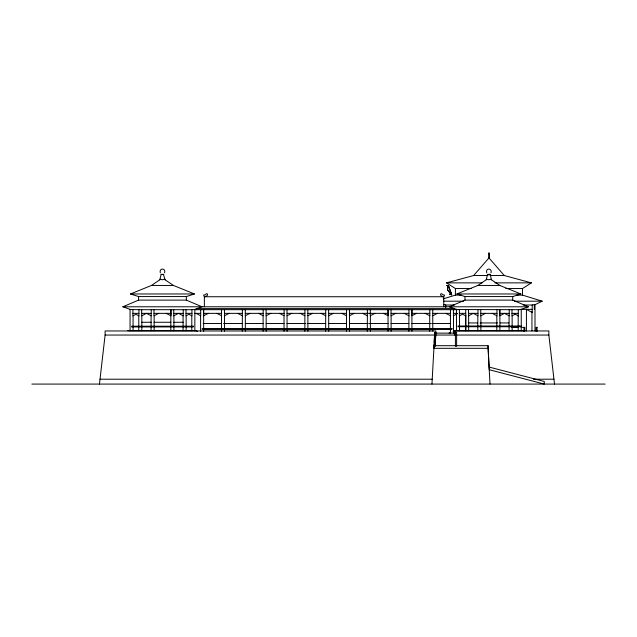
<?xml version="1.0" encoding="UTF-8"?>
<svg xmlns="http://www.w3.org/2000/svg" width="637" height="637" viewBox="0 0 637 637"><rect width="100%" height="100%" fill="white"/><g stroke="black" fill="none" stroke-linecap="round" stroke-linejoin="round"><path stroke-width="0.96" d="M490.02 384.079L488.061 348.312L433.916 348.312L434.649 332.418L435.859 332.418L435.135 345.684M431.958 384.079L434.123 344.521M434.227 342.626L434.649 332.418M435.238 346.417L435.859 330.961L105.105 330.961L105.105 335.046L99.46 384.079M448.552 285.878L446.752 285.472L448.552 285.695L451.681 294.748L449.818 294.358L450.025 292.932L447.596 289.763L448.026 286.451L447.285 285.567L447.962 286.475L447.532 289.779L450.025 292.932M164.593 272.859C166.177 267.795 158.74 267.795 160.317 272.859M490.992 272.859C492.576 267.795 485.139 267.795 486.716 272.859M448.552 285.695L447.285 285.567M159.823 279.802L161.105 274.412L163.406 274.388L165.094 279.802M486.222 279.802L487.504 274.412L490.203 274.38L491.493 279.802M443.758 306.779L443.758 296.738L444.554 295.162L443.694 294.82A1.051 1.051 0 0 1 442.182 294.087A0.916 0.916 0 0 0 440.9 293.896A0.916 0.916 0 0 0 440.708 295.186L442.237 296.738M471.205 288.537L455.415 288.537L446.497 282.868L473.641 275.526L488.969 257.929L504.289 275.526L531.433 282.868L522.515 288.537L505.746 288.537M205.886 296.738L207.415 295.186A0.916 0.916 0 0 0 207.224 293.896A0.916 0.916 0 0 0 205.942 294.087A1.051 1.051 0 0 1 204.429 294.82L203.569 295.162L204.366 296.738L204.366 306.779M138.93 309.686L191.944 309.686L194.404 309.526L202.033 306.779L186.33 300.115L138.579 300.115L122.877 306.779L130.545 309.534L138.93 309.686L138.93 315.841L135.92 314.304L132.918 315.841L132.918 309.686M170.987 309.686L170.987 315.841L166.233 313.356M183.233 309.686L183.233 315.841L178.479 313.356L173.742 315.841L173.742 309.686M456.912 309.526L518.343 309.686L520.803 309.526L528.431 306.779L512.729 300.115L464.978 300.115L449.276 306.779L457.35 309.686L194.922 309.686M518.343 309.686L518.192 315.841M490.203 274.412L487.552 274.396M151.479 285.448L160.691 279.213L162.459 279.802L164.219 279.213L173.439 285.448L194.46 293.968L186.33 296.571L138.579 296.571L130.458 293.968L151.479 285.448L173.439 285.448M477.877 285.448L487.09 279.213L488.858 279.802L490.617 279.213L499.838 285.448L520.859 293.968L512.729 296.571L464.978 296.571L456.856 293.968L477.877 285.448L499.838 285.448M141.685 309.686L141.685 315.841L146.43 313.356M153.979 309.686L153.979 315.841L158.724 313.356M185.988 309.686L185.988 315.841L188.966 314.312L191.944 315.841L191.944 309.686M459.373 309.686L459.373 315.841L462.55 314.208L465.735 315.841L465.735 309.686M468.49 309.686L468.49 315.841L473.235 313.356L477.981 315.841L477.981 309.686M480.736 309.686L480.736 315.841L485.482 313.356M504.48 313.356L499.734 315.841L499.734 309.686M511.981 309.686L511.981 315.841L515.158 314.208M453.409 309.686L453.409 315.753L457.239 313.754M208.323 313.356L203.585 315.753L203.585 309.686M224.455 309.686L224.455 315.753L229.201 313.356M245.277 309.686L245.277 315.753L250.023 313.356M266.091 309.686L266.091 315.753L270.836 313.356M287.088 315.753L291.762 313.356M307.894 331.2L307.894 315.753L312.568 313.356M328.628 309.686L328.628 315.753L333.374 313.356M354.188 313.356L349.442 315.753L349.442 309.686M370.288 309.686L370.288 315.753L375.034 313.356M391.03 309.686L391.03 315.753L395.776 313.356M416.598 313.356L411.852 315.753L411.852 309.686M432.794 315.753L437.468 313.356M516.599 295.114L522.515 295.114L542.191 301.19L534.316 305.019L534.316 309.351M449.109 333.127L450.717 332.442M453.13 331.415L454.746 330.73L522.969 330.73M449.818 294.358L451.681 294.748M443.233 298.872L455.415 295.114L461.331 295.114M443.694 304.757L444.857 304.677A1.497 0.685 0 0 1 445.749 305.019L454.691 305.019M161.177 274.42L163.805 274.38M473.641 275.526L488.006 275.526M489.925 275.526L504.289 275.526M446.497 282.868L482.05 282.868M494.893 282.868L531.433 282.868M130.458 293.968L194.46 293.968M456.856 293.968L520.859 293.968M204.366 296.738L443.758 296.738M443.702 301.19L463.601 301.19M514.338 301.19L542.191 301.19M523.248 305.019L532.19 305.019A1.497 0.693 0 0 1 533.073 304.677L534.57 304.892M122.877 306.779L528.431 306.779M196.937 308.611L454.38 308.611M520.461 309.351L532.19 309.351M132.918 313.356L138.93 313.356M141.685 313.356L151.224 313.356M153.979 313.356L170.987 313.356M173.742 313.356L183.233 313.356M185.988 313.356L191.944 313.356M194.627 313.356L200.679 313.356M203.585 313.356L221.549 313.356M224.455 313.356L242.371 313.356M245.277 313.356L263.185 313.356M266.091 313.356L284.11 313.356M287.016 313.356L304.916 313.356M307.822 313.356L325.722 313.356M328.628 313.356L346.536 313.356M349.442 313.356L388.124 313.356M391.03 313.356L408.946 313.356M411.852 313.356L429.816 313.356M432.722 313.356L450.502 313.356M453.409 313.356L457.35 313.356M459.373 313.356L465.735 313.356M468.49 313.356L477.981 313.356M480.736 313.356L496.979 313.356M499.734 313.356L509.226 313.356M511.981 313.356L518.343 313.356M195.957 313.356L200.679 315.753L200.679 309.686M221.549 315.753L216.827 313.356M242.371 315.753L237.649 313.356M258.463 313.356L263.185 315.753L263.185 309.686M279.388 313.356L284.11 315.753L284.11 309.686M304.916 315.753L300.194 313.356M307.822 315.753L307.822 309.686M325.722 315.753L321 313.356M346.536 315.753L341.814 313.356M367.382 315.753L362.66 313.356M408.946 315.753L404.224 313.356M425.094 313.356L429.816 315.753L429.816 309.686M445.781 313.356L450.502 315.753L450.502 309.686M146.47 313.356L151.224 315.841L151.224 309.686M492.226 313.356L496.979 315.841L496.979 309.686M504.472 313.356L509.226 315.841L509.226 309.686M141.717 322.266L151.2 322.266M154.05 322.266L170.907 322.266M173.766 322.266L183.201 322.266M468.872 322.943L477.599 322.943M480.147 322.943L497.561 322.943M500.117 322.943L508.844 322.943M203.139 323.524L221.517 323.524M223.523 323.524L242.315 323.524M245.333 323.524L263.129 323.524M266.155 323.524L284.046 323.524M287.064 323.524L305.808 323.524M307.838 323.524L325.65 323.524M328.668 323.524L346.48 323.524M349.498 323.524L368.313 323.524M369.356 323.524L388.076 323.524M391.086 323.524L408.89 323.524M411.908 323.524L430.747 323.524M431.782 323.524L450.423 323.524M520.803 326.017L521.249 326.017L520.803 326.725M511.368 327.338L518.152 327.338M520.994 327.338L524.856 327.338L524.856 331.073L523.964 331.073M127.79 330.73L196.013 330.73L197.621 331.415M455.415 332.418L456.625 332.418L456.625 346.417M435.19 333.127L454.746 333.127M105.105 335.046L434.649 335.046M435.835 335.046L455.415 335.046M456.625 335.046L548.863 335.046L554.509 384.079M433.916 345.684L488.061 345.684L489.232 369.715L544.237 384.079L544.237 381.452L489.232 367.087M100.017 379.206L432.22 379.206M533.392 379.206L553.943 379.206M31.85 384.079L605.15 384.079M383.402 313.356L388.124 315.753L388.124 309.686M514.481 313.762L518.343 315.841M526.425 309.351L532.19 312.48L532.19 305.019M448.496 285.718L451.625 294.764M548.855 335.046L548.855 330.961L455.415 330.961L455.415 346.417M535 304.677L535 330.961M531.943 311.74L531.943 330.961M526.425 309.104L526.425 330.961M523.964 327.338L523.964 331.192M522.515 288.537L522.515 295.114M521.249 309.367L521.249 330.73M518.192 315.426L518.192 330.73M512.729 296.571L512.729 300.115M512.132 315.841L512.132 330.73M509.067 315.841L509.067 330.73M499.886 309.686L499.886 330.73M496.82 315.841L496.82 330.73M489.097 252.921L489.097 257.929L488.866 252.921M488.061 345.684L488.061 348.312M480.887 315.841L480.887 330.73M477.822 315.841L477.822 330.73M468.641 315.841L468.641 330.73M465.902 315.291L465.902 330.73M465.575 315.841L465.575 330.73M464.978 296.571L464.978 300.115M459.524 315.841L459.524 326.017M459.524 326.725L459.524 330.73M456.458 309.367L456.458 330.73M455.415 288.537L455.415 295.114M454.746 330.73L454.746 335.046M453.48 315.753L453.48 333.127M450.423 315.753L450.423 333.127M445.749 305.019L445.749 307.615M432.722 309.686L432.794 331.2M431.265 328.644L431.265 329.353M429.736 315.753L429.736 331.24M411.924 309.686L411.924 331.2M408.946 309.686L408.866 331.2M391.11 315.753L391.11 331.2M388.044 309.686L388.044 331.2M370.368 315.753L370.368 331.2M367.382 309.686L367.302 331.2M349.522 309.686L349.522 331.2M346.536 309.686L346.464 331.2M328.7 315.753L328.7 331.2M325.722 309.686L325.642 331.2M304.916 309.686L304.836 331.2M287.016 309.686L287.088 331.2M284.03 315.753L284.03 331.2M266.17 315.753L266.17 331.2M263.113 315.753L263.113 331.2M245.349 315.753L245.349 331.2M242.371 309.686L242.291 331.2M224.535 315.753L224.535 331.2M221.549 309.686L221.469 331.2M203.657 309.686L203.657 331.24M200.599 315.753L200.599 331.2M194.85 309.367L194.85 330.73M191.793 315.841L191.793 326.216M191.793 326.932L191.793 330.73M186.33 296.571L186.33 300.115M186.139 315.841L186.139 330.73M183.074 315.841L183.074 330.73M173.893 315.841L173.893 330.73M170.827 309.686L170.827 330.73M154.138 315.841L154.138 330.73M151.073 315.841L151.073 330.73M141.836 315.841L141.836 330.73M138.778 315.841L138.778 330.73M138.579 296.571L138.579 300.115M133.069 315.841L133.069 330.73M130.059 309.367L130.059 330.73M450.956 293.076L450.749 294.302L450.956 293.076M519.72 326.017L457.995 326.017L457.995 326.725L519.72 326.725L519.72 326.017M193.322 326.216L131.596 326.216L131.596 326.932L193.322 326.932L193.322 326.216M537.031 327.338L536.099 327.338L536.099 331.367L537.031 331.367L537.031 327.338M451.952 328.644L202.128 328.644L202.128 329.353L451.952 329.353L451.952 328.644"/></g></svg>
